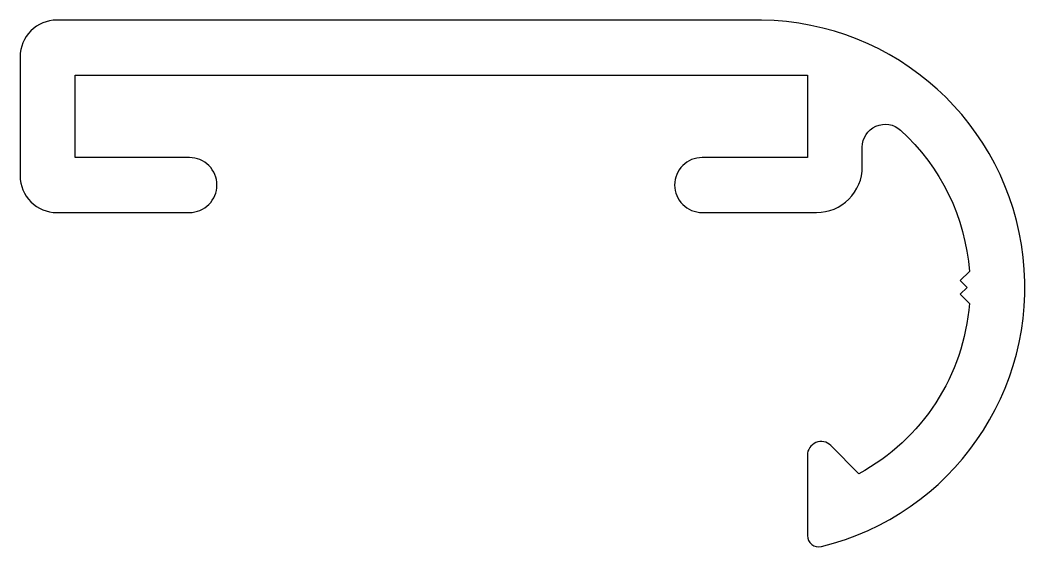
# Model space of a CAD drawing. Extents: x 944.6 to 966.5, y 3.6 to 15.1.
import ezdxf

# ---------------------------------------------------------------- set-up
doc = ezdxf.new("R2010")
doc.units = 0
doc.header["$LTSCALE"] = 15
doc.layers.get('0').update_dxf_attribs({"linetype": 'CONTINUOUS'})

msp = doc.modelspace()

# ---------------------------------------------------------------- linework, layer by layer
at = {"ltscale": 0.05}
msp.add_lwpolyline([(944.597, 14.255), (944.597, 11.655, 0.414214), (945.397, 10.855), (948.297, 10.855, 0.414214), (948.897, 11.455, 0.414214), (948.297, 12.055), (945.797, 12.055), (945.797, 13.855), (961.797, 13.855), (961.797, 12.055), (959.497, 12.055, 0.414214), (958.897, 11.455, 0.414214), (959.497, 10.855), (961.997, 10.855, 0.414214), (962.997, 11.855), (962.997, 12.282, -0.651081), (963.833, 12.652, -0.191914), (965.336, 9.57), (965.136, 9.37), (965.286, 9.22), (965.136, 9.07), (965.336, 8.87, -0.25472), (962.924, 5.152), (962.309, 5.768, 0.668179), (961.797, 5.555), (961.797, 3.805, 0.483077), (962.103, 3.562, 0.880816), (960.797, 15.055), (945.397, 15.055, 0.414214)], format="xyb", close=True, dxfattribs=at)

doc.saveas('drawing.dxf')
